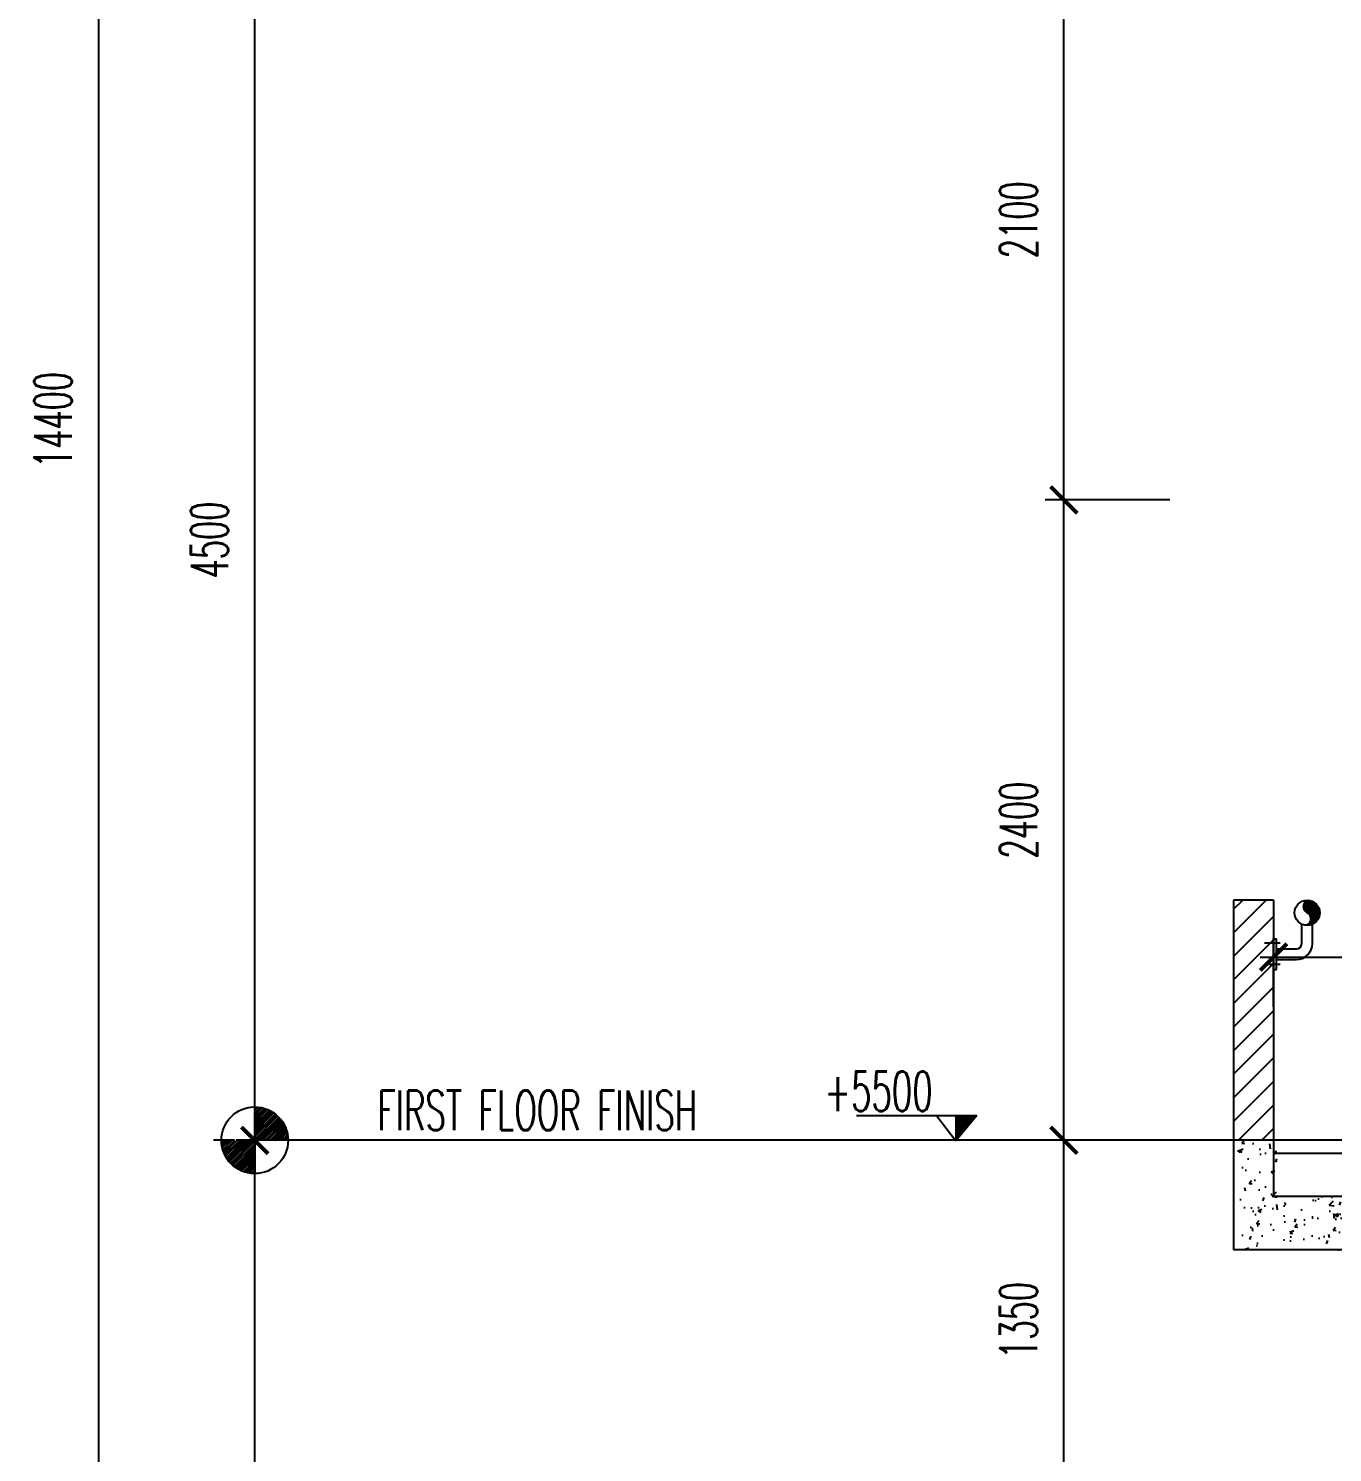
# Model space of a CAD drawing. Extents: x 417906 to 836305, y 43280 to 86914.
# Drawn here: x 418145.77 to 418150.66, y 43455.41 to 43460.75 of the extents above; entities that cross this region are included whole.
import ezdxf

# ---------------------------------------------------------------- set-up
doc = ezdxf.new("R2010")
doc.units = 0
doc.header["$MEASUREMENT"] = 0
doc.header["$PDMODE"] = 3
doc.header["$PDSIZE"] = 0.1
doc.linetypes.add('HIDDEN2', pattern=[0.1875, 0.125, -0.0625])
doc.layers.get('0').update_dxf_attribs({"linetype": 'CONTINUOUS'})
doc.layers.get('DEFPOINTS').update_dxf_attribs({"linetype": 'CONTINUOUS'})
for name, color, linetype in [('AC', 2, 'CONTINUOUS'), ('DIM-OUT', 4, 'CONTINUOUS'), ('EL', 2, 'CONTINUOUS'), ('EL-LEVS', 4, 'CONTINUOUS'), ('ELEV-LEV', 3, 'CONTINUOUS'), ('HAND', 2, 'CONTINUOUS'), ('Hatch', 11, 'CONTINUOUS'), ('SHAFT', 3, 'CONTINUOUS'), ('TXT', 2, 'CONTINUOUS'), ('TXT1', 2, 'CONTINUOUS')]:
    doc.layers.add(name, color=color, linetype=linetype)
doc.styles.add('ROMANS', font='ROMANS.shx', dxfattribs={"width": 0.6})
doc.dimstyles.new('STANDARD in', dxfattribs={"dimtxt": 0.14, "dimasz": 0.1, "dimexe": 0.07, "dimexo": 0.05, "dimgap": 0.1, "dimtad": 1, "dimdec": 0, "dimlfac": 1000, "dimzin": 0, "dimdsep": 46, "dimtxsty": 'ROMANS', "dimblk": 'ARCHTICK', "dimcen": 0.05, "dimdle": 0.05, "dimclrd": 4, "dimclre": 4, "dimclrt": 2, "dimadec": 0, "dimazin": 0, "dimtfac": 1, "dimtdec": 0, "dimtmove": 2, "dimatfit": 3, "dimfxl": 0, "dimtolj": 1, "dimtzin": 0, "dimarcsym": 0})

# ---------------------------------------------------------------- blocks, each defined once
blk = doc.blocks.new('_ARCHTICK')
at = {"color": 0, "linetype": 'ByBlock', "const_width": 0.15}
blk.add_lwpolyline([(-0.5, -0.5), (0.5, 0.5)], dxfattribs=at)
blk = doc.blocks.new('*D85')
at = {"layer": 'DEFPOINTS', "color": 0}
for p in [(418146.6184, 43456.5847), (418146.8472, 43456.5847), (418146.8472, 43452.0847)]:
    blk.add_point(p, dxfattribs=at)
at = {"layer": 'DIM-OUT', "color": 4, "lineweight": -2}
for p, q in [((418146.6184, 43452.0347), (418146.6184, 43456.6347)), ((418146.7972, 43456.5847), (418146.5484, 43456.5847)), ((418146.7972, 43452.0847), (418146.5484, 43452.0847))]:
    blk.add_line(p, q, dxfattribs=at)
at = {"layer": 'DIM-OUT', "color": 4, "lineweight": -2, "xscale": 0.1, "yscale": 0.1, "zscale": 0.1}
for p, rotation in [((418146.6184, 43456.5847), 90), ((418146.6184, 43452.0847), 270)]:
    blk.add_blockref('_ARCHTICK', p, dxfattribs=dict(at, rotation=rotation))
at = {"layer": 'DIM-OUT', "color": 2, "insert": (418146.4484, 43454.3347), "char_height": 0.14, "attachment_point": 5, "rotation": 90, "style": 'ROMANS'}
blk.add_mtext('\\A1;4500', dxfattribs=at)
blk = doc.blocks.new('*D84')
at = {"layer": 'DEFPOINTS', "color": 0}
for p in [(418146.6184, 43461.0847), (418146.8472, 43461.0847), (418146.8472, 43456.5847)]:
    blk.add_point(p, dxfattribs=at)
at = {"layer": 'DIM-OUT', "color": 4, "lineweight": -2}
for p, q in [((418146.6184, 43456.5347), (418146.6184, 43461.1347)), ((418146.7972, 43461.0847), (418146.5484, 43461.0847)), ((418146.7972, 43456.5847), (418146.5484, 43456.5847))]:
    blk.add_line(p, q, dxfattribs=at)
at = {"layer": 'DIM-OUT', "color": 4, "lineweight": -2, "xscale": 0.1, "yscale": 0.1, "zscale": 0.1}
for p, rotation in [((418146.6184, 43461.0847), 90), ((418146.6184, 43456.5847), 270)]:
    blk.add_blockref('_ARCHTICK', p, dxfattribs=dict(at, rotation=rotation))
at = {"layer": 'DIM-OUT', "color": 2, "insert": (418146.4484, 43458.8347), "char_height": 0.14, "attachment_point": 5, "rotation": 90, "style": 'ROMANS'}
blk.add_mtext('\\A1;4500', dxfattribs=at)
blk = doc.blocks.new('*D82')
at = {"layer": 'DEFPOINTS', "color": 0}
for p in [(418146.8032, 43466.4847), (418146.0322, 43452.0847), (418146.8032, 43452.0847)]:
    blk.add_point(p, dxfattribs=at)
at = {"layer": 'DIM-OUT', "color": 4, "lineweight": -2}
for p, q in [((418146.0322, 43466.5347), (418146.0322, 43452.0347)), ((418146.7532, 43466.4847), (418145.9622, 43466.4847)), ((418146.7532, 43452.0847), (418145.9622, 43452.0847))]:
    blk.add_line(p, q, dxfattribs=at)
at = {"layer": 'DIM-OUT', "color": 4, "lineweight": -2, "xscale": 0.1, "yscale": 0.1, "zscale": 0.1}
for p, rotation in [((418146.0322, 43466.4847), 90), ((418146.0322, 43452.0847), 270)]:
    blk.add_blockref('_ARCHTICK', p, dxfattribs=dict(at, rotation=rotation))
at = {"layer": 'DIM-OUT', "color": 2, "insert": (418145.8622, 43459.2847), "char_height": 0.14, "attachment_point": 5, "rotation": 90, "style": 'ROMANS'}
blk.add_mtext('\\A1;14400', dxfattribs=at)
blk = doc.blocks.new('*X9')
at = {"color": 0}
for p, q in [((64.922, 92.304), (64.934, 92.317)), ((64.923, 92.288), (64.952, 92.317)), ((64.925, 92.273), (64.97, 92.317)), ((64.928, 92.258), (64.987, 92.317)), ((64.932, 92.244), (65.005, 92.317)), ((64.937, 92.231), (65.023, 92.317)), ((64.942, 92.218), (65.04, 92.317)), ((64.947, 92.206), (65.058, 92.317)), ((64.953, 92.195), (65.076, 92.317)), ((64.96, 92.184), (65.093, 92.317)), ((64.967, 92.173), (65.111, 92.317)), ((64.975, 92.163), (65.129, 92.317)), ((64.983, 92.153), (65.146, 92.317)), ((64.991, 92.144), (65.164, 92.317)), ((65, 92.135), (65.171, 92.307)), ((65.009, 92.127), (65.171, 92.289)), ((65.019, 92.119), (65.171, 92.271)), ((65.029, 92.111), (65.171, 92.254)), ((65.04, 92.104), (65.171, 92.236)), ((65.051, 92.098), (65.171, 92.218)), ((65.063, 92.092), (65.171, 92.201)), ((65.075, 92.086), (65.171, 92.183)), ((65.088, 92.081), (65.171, 92.165)), ((65.101, 92.077), (65.171, 92.148)), ((65.115, 92.073), (65.171, 92.13)), ((65.13, 92.071), (65.171, 92.112)), ((65.145, 92.068), (65.171, 92.094)), ((65.162, 92.067), (65.171, 92.077))]:
    blk.add_line(p, q, dxfattribs=at)
blk = doc.blocks.new('*X8')
at = {"color": 0}
for p, q in [((65.171, 92.554), (65.184, 92.567)), ((65.171, 92.536), (65.2, 92.565)), ((65.171, 92.519), (65.216, 92.563)), ((65.171, 92.501), (65.23, 92.56)), ((65.171, 92.483), (65.244, 92.556)), ((65.171, 92.466), (65.257, 92.552)), ((65.171, 92.448), (65.27, 92.547)), ((65.171, 92.43), (65.282, 92.541)), ((65.171, 92.413), (65.294, 92.535)), ((65.171, 92.395), (65.305, 92.528)), ((65.171, 92.377), (65.315, 92.521)), ((65.171, 92.36), (65.326, 92.514)), ((65.171, 92.342), (65.335, 92.506)), ((65.171, 92.324), (65.345, 92.497)), ((65.182, 92.317), (65.353, 92.489)), ((65.2, 92.317), (65.362, 92.479)), ((65.217, 92.317), (65.37, 92.469)), ((65.235, 92.317), (65.377, 92.459)), ((65.253, 92.317), (65.384, 92.449)), ((65.27, 92.317), (65.391, 92.437)), ((65.288, 92.317), (65.397, 92.426)), ((65.306, 92.317), (65.402, 92.414)), ((65.323, 92.317), (65.407, 92.401)), ((65.341, 92.317), (65.411, 92.387)), ((65.359, 92.317), (65.415, 92.373)), ((65.376, 92.317), (65.418, 92.359)), ((65.394, 92.317), (65.42, 92.343)), ((65.412, 92.317), (65.421, 92.327))]:
    blk.add_line(p, q, dxfattribs=at)
blk = doc.blocks.new('*D78')
at = {"layer": 'DEFPOINTS', "color": 0}
for p in [(418149.6516, 43456.5847), (418150.0884, 43456.5847), (418150.2461, 43455.2347)]:
    blk.add_point(p, dxfattribs=at)
at = {"layer": 'DIM-OUT', "color": 4, "lineweight": -2}
for p, q in [((418149.6516, 43455.1847), (418149.6516, 43456.6347)), ((418150.0384, 43456.5847), (418149.5816, 43456.5847)), ((418150.1961, 43455.2347), (418149.5816, 43455.2347))]:
    blk.add_line(p, q, dxfattribs=at)
at = {"layer": 'DIM-OUT', "color": 4, "lineweight": -2, "xscale": 0.1, "yscale": 0.1, "zscale": 0.1}
for p, rotation in [((418149.6516, 43456.5847), 90), ((418149.6516, 43455.2347), 270)]:
    blk.add_blockref('_ARCHTICK', p, dxfattribs=dict(at, rotation=rotation))
at = {"layer": 'DIM-OUT', "color": 2, "insert": (418149.4816, 43455.9097), "char_height": 0.14, "attachment_point": 5, "rotation": 90, "style": 'ROMANS'}
blk.add_mtext('\\A1;1350', dxfattribs=at)
blk = doc.blocks.new('*D77')
at = {"layer": 'DEFPOINTS', "color": 0}
for p in [(418149.6516, 43458.9847), (418150.087, 43458.9847), (418150.0995, 43456.5847)]:
    blk.add_point(p, dxfattribs=at)
at = {"layer": 'DIM-OUT', "color": 4, "lineweight": -2}
for p, q in [((418149.6516, 43456.5347), (418149.6516, 43459.0347)), ((418150.037, 43458.9847), (418149.5816, 43458.9847)), ((418150.0495, 43456.5847), (418149.5816, 43456.5847))]:
    blk.add_line(p, q, dxfattribs=at)
at = {"layer": 'DIM-OUT', "color": 4, "lineweight": -2, "xscale": 0.1, "yscale": 0.1, "zscale": 0.1}
for p, rotation in [((418149.6516, 43458.9847), 90), ((418149.6516, 43456.5847), 270)]:
    blk.add_blockref('_ARCHTICK', p, dxfattribs=dict(at, rotation=rotation))
at = {"layer": 'DIM-OUT', "color": 2, "insert": (418149.4816, 43457.7847), "char_height": 0.14, "attachment_point": 5, "rotation": 90, "style": 'ROMANS'}
blk.add_mtext('\\A1;2400', dxfattribs=at)
blk = doc.blocks.new('*D76')
at = {"layer": 'DEFPOINTS', "color": 0}
for p in [(418149.6516, 43461.0847), (418150.088, 43461.0847), (418150.099, 43458.9847)]:
    blk.add_point(p, dxfattribs=at)
at = {"layer": 'DIM-OUT', "color": 4, "lineweight": -2}
for p, q in [((418149.6516, 43458.9347), (418149.6516, 43461.1347)), ((418150.038, 43461.0847), (418149.5816, 43461.0847)), ((418150.049, 43458.9847), (418149.5816, 43458.9847))]:
    blk.add_line(p, q, dxfattribs=at)
at = {"layer": 'DIM-OUT', "color": 4, "lineweight": -2, "xscale": 0.1, "yscale": 0.1, "zscale": 0.1}
for p, rotation in [((418149.6516, 43461.0847), 90), ((418149.6516, 43458.9847), 270)]:
    blk.add_blockref('_ARCHTICK', p, dxfattribs=dict(at, rotation=rotation))
at = {"layer": 'DIM-OUT', "color": 2, "insert": (418149.4816, 43460.0347), "char_height": 0.14, "attachment_point": 5, "rotation": 90, "style": 'ROMANS'}
blk.add_mtext('\\A1;2100', dxfattribs=at)
blk = doc.blocks.new('*D162')
at = {"layer": 'DEFPOINTS', "color": 0}
for p in [(418152.0678, 43457.2713), (418150.4379, 43457.0347), (418152.0678, 43457.0347)]:
    blk.add_point(p, dxfattribs=at)
at = {"layer": 'Hatch', "color": 4, "lineweight": -2}
for p, q in [((418150.4379, 43457.0847), (418150.4379, 43457.3413)), ((418152.0678, 43457.0847), (418152.0678, 43457.3413)), ((418150.3879, 43457.2713), (418152.1178, 43457.2713))]:
    blk.add_line(p, q, dxfattribs=at)
at = {"layer": 'Hatch', "color": 4, "lineweight": -2, "xscale": 0.1, "yscale": 0.1, "zscale": 0.1, "rotation": 180}
blk.add_blockref('_ARCHTICK', (418150.4379, 43457.2713), dxfattribs=at)
at = {"layer": 'Hatch', "color": 4, "lineweight": -2, "xscale": 0.1, "yscale": 0.1, "zscale": 0.1}
blk.add_blockref('_ARCHTICK', (418152.0678, 43457.2713), dxfattribs=at)
at = {"layer": 'Hatch', "color": 2, "insert": (418151.2529, 43457.4413), "char_height": 0.14, "attachment_point": 5, "style": 'ROMANS'}
blk.add_mtext('\\A1;1630', dxfattribs=at)

msp = doc.modelspace()

# ---------------------------------------------------------------- hatches: boundary and pattern name
at = {"layer": 'ELEV-LEV', "linetype": 'Continuous'}
h = msp.add_hatch(dxfattribs=at)
h.set_pattern_fill('ANSI31', color=6, scale=0.0152, angle=450, style=0)
h.set_pattern_definition([(45, (418215.4727497, 43467.8410657), (0.001343502884, -0.001343502884), [])])
h.paths.add_polyline_path([(418149.3249, 43456.6772), (418149.2469, 43456.583), (418149.2469, 43456.6772)])
at = {"layer": 'Hatch'}
h = msp.add_hatch(dxfattribs=at)
h.set_pattern_fill('ANSI31', color=256, scale=0.5, style=0)
h.set_pattern_definition([(45, (50.163484, 0), (-0.044194173824, 0.044194173824), [])])
h.paths.add_polyline_path([(418150.4379, 43457.4847), (418150.2879, 43457.4847), (418150.2879, 43456.5847), (418150.4379, 43456.5847)])
h = msp.add_hatch(dxfattribs=at)
h.set_pattern_fill('STEEL', color=256, scale=0.01875, style=0)
h.set_pattern_definition([(225, (417439.0820203, 42173.590697), (0.0016572815184, -0.0016572815184), []), (225, (417439.0820203, 42173.5895252), (0.0016572815184, -0.0016572815184), [])])
h.paths.add_polyline_path([(418150.5587, 43457.3908, 0.009923), (418150.5606, 43457.3906), (418150.5666, 43457.3906, 0.172234), (418150.5955, 43457.403), (418150.5955, 43457.472, 0.158536), (418150.5691, 43457.4841, 0.728065), (418150.5634, 43457.4373, -0.711609)])
h.paths.add_polyline_path([(418150.5955, 43457.403, 0.209118), (418150.6106, 43457.4375, 0.209118), (418150.5955, 43457.472)])
h = msp.add_hatch(dxfattribs=at)
h.set_pattern_fill('AR-CONC', color=256, scale=0.02, style=0)
h.set_pattern_definition([(50, (0.018, 0), (0.14345203652, -0.012550426997), [0.015, -0.165]), (355, (0.018, 0), (-0.027750266723, 0.15043842674), [0.012, -0.132]), (100.4514, (0.02995, -0.00105), (0.115701876343, 0.13788790841), [0.012748038, -0.1402284224]), (46.1842, (0.018, 0.04), (0.213448209725, -0.033103802866), [0.0225, -0.2475]), (96.6356, (0.03579, 0.03724), (0.18693254111, 0.19482357418), [0.0191220576, -0.2103426]), (351.1842, (0.018, 0.04), (0.18693238903, 0.19482372019), [0.018, -0.198]), (21, (0.038, 0.03), (0.119381410424, -0.080523778133), [0.015, -0.165]), (326, (0.038, 0.03), (0.048663066384, 0.14503000901), [0.012, -0.132]), (71.4514, (0.04795, 0.02329), (0.168044525716, 0.06450609934), [0.012748038, -0.1402284224]), (37.5, (0.018, 0), (0.0024319710635, 0.066578770766), [0, -0.1304, 0, -0.134, 0, -0.1325]), (7.5, (0.018, 0), (0.052613907488, 0.078882342376), [0, -0.0764, 0, -0.1274, 0, -0.0505]), (327.5, (-0.0266, 0), (0.1067644872345, -0.004510974347), [0, -0.05, 0, -0.156, 0, -0.207]), (317.5, (-0.0466, 0), (0.116637233868, 0.020020996466), [0, -0.065, 0, -0.1036, 0, -0.147])])
h.paths.add_polyline_path([(418152.3178, 43456.3896), (418152.3822, 43456.424), (418152.0675, 43456.424), (418152.0847, 43456.5347), (418152.0341, 43456.5347), (418152.0341, 43456.5347), (418151.8685, 43456.5347), (418151.8685, 43456.374), (418150.4549, 43456.374), (418150.4549, 43456.5847), (418150.3049, 43456.5847), (418150.3049, 43456.174), (418152.0678, 43456.174), (418152.0678, 43455.874), (418152.3178, 43455.874)])
h.paths.add_polyline_path([(418151.6371, 43455.981), (418151.6371, 43456.267), (418151.8471, 43456.267), (418151.8471, 43455.981)], flags=25)

# ---------------------------------------------------------------- linework, layer by layer
at = {"layer": 'AC'}
msp.add_circle((418150.5636, 43457.4375), 0.047, dxfattribs=at)
for centre, start, end in [((418150.5738, 43457.4598), 100.9373, 245.1654), ((418150.553, 43457.4149), 283.4215, 65.1654)]:
    msp.add_arc(centre, 0.0248, start, end, dxfattribs=at)
at = {"layer": 'EL', "color": 6}
for p, q in [((418150.2879, 43457.4847), (418150.2879, 43456.174)), ((418150.4379, 43457.4847), (418150.2879, 43457.4847)), ((418150.4379, 43457.4847), (418150.4379, 43456.374)), ((418151.8685, 43456.374), (418150.4379, 43456.374)), ((418152.0678, 43456.174), (418150.2879, 43456.174))]:
    msp.add_line(p, q, dxfattribs=at)
at = {"layer": 'EL-LEVS', "color": 11, "linetype": 'HIDDEN2'}
msp.add_line((418149.467, 43456.5847), (418146.4642, 43456.5847), dxfattribs=at)
at = {"layer": 'ELEV-LEV', "color": 6}
for p, q in [((418148.8744, 43456.6772), (418149.3249, 43456.6772)), ((418149.1742, 43456.6772), (418149.2469, 43456.583)), ((418149.3249, 43456.6772), (418149.2469, 43456.583)), ((418149.2469, 43456.6772), (418149.2469, 43456.583))]:
    msp.add_line(p, q, dxfattribs=at)
at = {"layer": 'HAND'}
for p, q in [((418150.5429, 43457.3219), (418150.5429, 43457.3953)), ((418150.5829, 43457.3219), (418150.5829, 43457.3947)), ((418150.4379, 43457.3394), (418150.449, 43457.3394)), ((418150.449, 43457.2244), (418150.449, 43457.3394)), ((418150.4624, 43457.324), (418150.4037, 43457.324)), ((418150.449, 43457.3019), (418150.5229, 43457.3019)), ((418150.4624, 43457.2442), (418150.4037, 43457.2442)), ((418150.4379, 43457.2244), (418150.449, 43457.2244)), ((418150.449, 43457.2619), (418150.5229, 43457.2619))]:
    msp.add_line(p, q, dxfattribs=at)
for radius in [0.06, 0.02]:
    msp.add_arc((418150.5229, 43457.3219), radius, 270, 360, dxfattribs=at)
at = {"layer": 'Hatch'}
for p, q in [((418150.4379, 43456.5847), (418150.2879, 43456.5847)), ((418152.1101, 43456.5847), (418150.4379, 43456.5847)), ((418151.8685, 43456.5347), (418150.4379, 43456.5347))]:
    msp.add_line(p, q, dxfattribs=at)
at = {"layer": 'SHAFT', "linetype": 'ByBlock', "ltscale": 0.3}
msp.add_line((418150.2879, 43456.5847), (418146.7766, 43456.5847), dxfattribs=at)
at = {"layer": 'TXT1'}
msp.add_line((418146.6184, 43456.7097), (418146.6184, 43456.4597), dxfattribs=at)
msp.add_circle((418146.6184, 43456.5847), 0.125, dxfattribs=at)

# ---------------------------------------------------------------- block references
at = {"layer": 'TXT1', "xscale": 0.5, "yscale": 0.5, "zscale": 0.5}
for name in ['*X8', '*X9']:
    msp.add_blockref(name, (418114.0317, 43410.4262), dxfattribs=at)

# ---------------------------------------------------------------- texts
at = {"layer": 'TXT', "style": 'ROMANS', "width": 0.6}
for s, height, p in [('+5500', 0.14897, (418148.7538, 43456.6941)), ('FIRST FLOOR FINISH', 0.148966, (418147.0782, 43456.6223))]:
    msp.add_text(s, height=height, dxfattribs=at).set_placement(p)

# ---------------------------------------------------------------- dimensions: what is measured, and where the dimension line sits
at = {"layer": 'DIM-OUT'}
for base, p1, p2, angle, picture, middle in [((418146.0322, 43452.0847), (418146.8032, 43466.4847), (418146.8032, 43452.0847), 90, '*D82', (418145.8622, 43459.2847)), ((418146.6184, 43461.0847), (418146.8472, 43456.5847), (418146.8472, 43461.0847), 270, '*D84', (418146.4484, 43458.8347)), ((418149.6516, 43461.0847), (418150.099, 43458.9847), (418150.088, 43461.0847), 270, '*D76', (418149.4816, 43460.0347)), ((418149.6516, 43458.9847), (418150.0995, 43456.5847), (418150.087, 43458.9847), 270, '*D77', (418149.4816, 43457.7847)), ((418146.6184, 43456.5847), (418146.8472, 43452.0847), (418146.8472, 43456.5847), 270, '*D85', (418146.4484, 43454.3347)), ((418149.6516, 43456.5847), (418150.2461, 43455.2347), (418150.0884, 43456.5847), 270, '*D78', (418149.4816, 43455.9097))]:
    dim = msp.add_linear_dim(base=base, p1=p1, p2=p2, angle=angle, dimstyle='STANDARD in', dxfattribs=at)
    dim.commit()
    dim.dimension.update_dxf_attribs({"geometry": picture, "text_midpoint": middle})
at = {"layer": 'Hatch'}
dim = msp.add_linear_dim(base=(418152.0678, 43457.2713), p1=(418150.4379, 43457.0347), p2=(418152.0678, 43457.0347), dimstyle='STANDARD in', dxfattribs=at)
dim.commit()
dim.dimension.update_dxf_attribs({"geometry": '*D162', "text_midpoint": (418151.2529, 43457.4413)})

doc.saveas('drawing.dxf')
